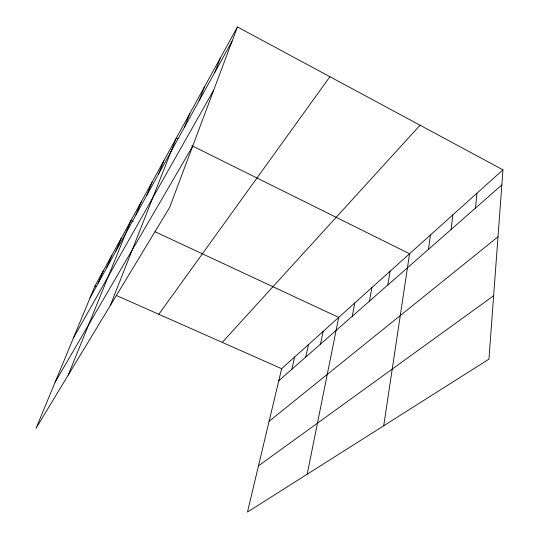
<?xml version="1.0" encoding="UTF-8"?>
<svg xmlns="http://www.w3.org/2000/svg" width="539" height="539" viewBox="0 0 539 539"><rect width="100%" height="100%" fill="white"/><g stroke="black" fill="none" stroke-linecap="round" stroke-linejoin="round"><path stroke-width="0.81" d="M502.961 169.846L488.947 359.136L247.475 512.05L281.641 368.689L502.961 169.846L237.436 26.95L94.958 285.987L36.039 428.296L169.684 207.36L237.436 26.95M475.499 208.081L476.934 193.231M451.123 229.479L452.821 214.893M428.505 249.328L430.425 235.011M383.707 425.776L409.566 253.754L191.85 145.678M387.824 285.037L390.095 271.252M369.464 301.153L371.87 287.624M352.257 316.252L354.783 302.979M307.176 474.239L338.721 317.404L155.097 231.77M320.456 344.158L323.164 331.384M305.741 357.081L308.51 344.549M291.862 369.255L294.692 356.966M214.906 72.233L220.269 58.151M199.093 100.8L204.47 86.88M184.513 127.15L189.876 113.406M110.246 305.626L176.361 137.984L177.836 138.718M158.493 174.171L163.802 160.817M146.837 195.239L152.106 182.081M135.963 214.886L141.184 201.936M68.19 375.151L130.964 220.518L133.227 221.576M115.986 250.985L121.1 238.454M106.789 267.6L111.842 255.284M98.159 283.204L103.151 271.097M90.033 297.885L232.1 41.159M73.432 337.973L213.7 90.141M55.119 382.205L192.605 146.312M158.83 314.277L329.915 76.72M222.257 342.38L420.063 125.23M278.764 380.75L501.843 184.965M269.109 421.276L498.002 236.803M258.491 465.817L493.643 295.729M94.958 285.987L96.494 286.667M116.505 295.534L281.641 368.689"/></g></svg>
